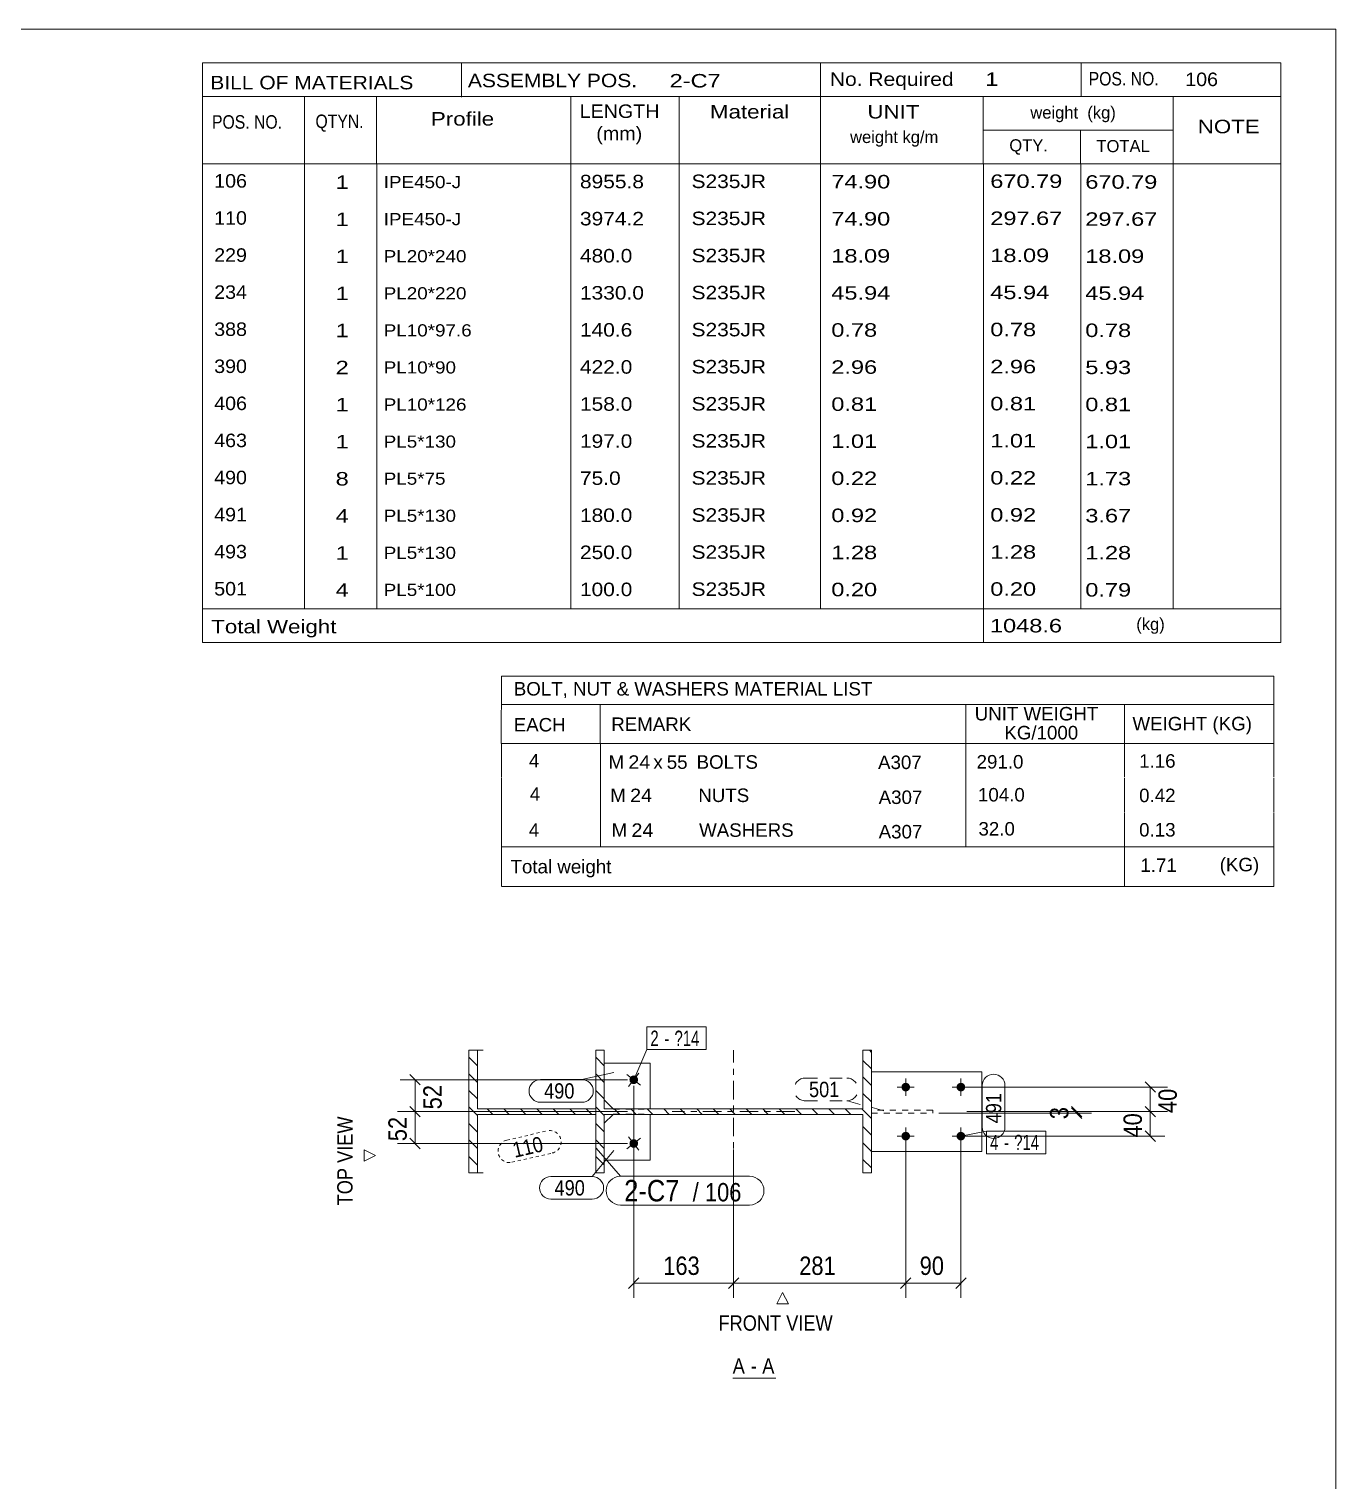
# Model space of a CAD drawing. Header units: millimetres. Extents: x 2 to 579, y 1 to 825.
# Drawn here: x 365.7 to 579, y 588.1 to 825 of the extents above; entities that cross this region are included whole.
import ezdxf

# ---------------------------------------------------------------- set-up
doc = ezdxf.new("R2010")
doc.units = ezdxf.units.MM
for name, pattern in [('XKITLINE00', [0]), ('XKITLINE01', [4, 1, -1, 1, -1]), ('XKITLINE02', [4, 2, -2]), ('XKITLINE03', [6, 3, -1, 1, -1]), ('XKITLINE04', [3, 0.5, -0.5, 0.5, -0.5, 0.5, -0.5])]:
    doc.linetypes.add(name, pattern=pattern)
for name, color, linetype, lineweight in [('Bolt', 3, 'Continuous', 0), ('BoltMark', 7, 'Continuous', 0), ('Dimensions', 7, 'Continuous', 0), ('DrawingSheet', 5, 'Continuous', 0), ('OtherObjectType', 7, 'Continuous', 0), ('Part', 2, 'Continuous', 0), ('PartMark', 7, 'Continuous', 0)]:
    doc.layers.add(name, color=color, linetype=linetype, lineweight=lineweight)
doc.styles.add('ARIAL', font='ARIAL.TTF')
doc.styles.add('ARIAL_NARROW', font='ARIALN.TTF')

# ---------------------------------------------------------------- blocks, each defined once
blk = doc.blocks.new('*A1')
at = {"layer": 'Part', "color": 7, "linetype": 'XKITLINE00', "lineweight": 0}
for p, q in [((459.57, 655.8), (458.17, 657.2)), ((503.17, 655.3), (501.77, 656.7)), ((503.17, 657.99), (502.83, 658.34)), ((459.57, 653.1), (458.17, 654.5)), ((503.17, 652.61), (501.77, 654.01)), ((459.57, 650.41), (458.17, 651.81)), ((503.17, 649.91), (501.77, 651.31)), ((459.57, 647.71), (458.17, 649.11)), ((462.09, 647.89), (461.19, 648.79)), ((464.79, 647.89), (463.89, 648.79)), ((467.48, 647.89), (466.58, 648.79)), ((470.18, 647.89), (469.28, 648.79)), ((472.87, 647.89), (471.97, 648.79)), ((475.56, 647.89), (474.66, 648.79)), ((478.26, 647.89), (477.36, 648.79)), ((480.95, 647.89), (480.05, 648.79)), ((483.65, 647.89), (482.75, 648.79)), ((486.34, 647.89), (485.44, 648.79)), ((489.03, 647.89), (488.13, 648.79)), ((491.73, 647.89), (490.83, 648.79)), ((494.42, 647.89), (493.52, 648.79)), ((497.12, 647.89), (496.22, 648.79)), ((499.81, 647.89), (498.91, 648.79)), ((503.17, 647.22), (501.61, 648.79)), ((459.57, 645.02), (458.17, 646.42)), ((503.17, 644.52), (501.77, 645.92)), ((459.57, 642.33), (458.17, 643.73)), ((503.17, 641.83), (501.77, 643.23)), ((459.52, 639.68), (458.17, 641.03)), ((503.17, 639.14), (501.77, 640.54)), ((458.17, 638.34), (458.17, 638.34)), ((458.17, 638.34), (458.17, 638.34)), ((459.57, 639.63), (459.52, 639.68))]:
    blk.add_line(p, q, dxfattribs=at)
blk = doc.blocks.new('*A2')
at = {"layer": 'Part', "color": 7, "linetype": 'XKITLINE00', "lineweight": 0}
for p, q in [((438.85, 655.79), (437.45, 657.2)), ((438.85, 653.1), (437.45, 654.5)), ((438.85, 650.4), (437.45, 651.81)), ((438.85, 647.71), (437.45, 649.11)), ((441.37, 647.89), (440.47, 648.79)), ((444.06, 647.89), (443.16, 648.79)), ((446.76, 647.89), (445.86, 648.79)), ((449.45, 647.89), (448.55, 648.79)), ((452.14, 647.89), (451.24, 648.79)), ((454.84, 647.89), (453.94, 648.79)), ((457.53, 647.89), (456.63, 648.79)), ((438.85, 645.01), (437.45, 646.42)), ((438.85, 642.32), (437.45, 643.73)), ((438.79, 639.68), (437.45, 641.03)), ((437.45, 638.34), (437.45, 638.34)), ((437.45, 638.34), (437.45, 638.34)), ((438.85, 639.62), (438.79, 639.68))]:
    blk.add_line(p, q, dxfattribs=at)
blk = doc.blocks.new('*A90')
at = {"layer": 'Bolt'}
for points in [[(508.74, 651.64), (508.71, 651.64), (508.67, 651.64), (508.64, 651.65), (508.6, 651.66), (508.57, 651.67), (508.54, 651.68), (508.51, 651.69), (508.47, 651.7), (508.44, 651.72), (508.41, 651.74), (508.38, 651.75), (508.36, 651.77), (508.33, 651.8), (508.3, 651.82), (508.28, 651.84), (508.26, 651.87), (508.23, 651.89), (508.21, 651.92), (508.19, 651.95), (508.17, 651.98), (508.16, 652.01), (508.14, 652.04), (508.13, 652.07), (508.11, 652.1), (508.1, 652.13), (508.09, 652.17), (508.09, 652.2), (508.08, 652.23), (508.08, 652.27), (508.07, 652.3), (508.07, 652.34), (508.07, 652.37), (508.08, 652.41), (508.08, 652.44), (508.09, 652.47), (508.09, 652.51), (508.1, 652.54), (508.11, 652.57), (508.13, 652.6), (508.14, 652.64), (508.16, 652.67), (508.17, 652.7), (508.19, 652.73), (508.21, 652.75), (508.23, 652.78), (508.26, 652.81), (508.28, 652.83), (508.3, 652.86), (508.33, 652.88), (508.36, 652.9), (508.38, 652.92), (508.41, 652.94), (508.44, 652.95), (508.47, 652.97), (508.51, 652.98), (508.54, 653), (508.57, 653.01), (508.6, 653.02), (508.64, 653.02), (508.67, 653.03), (508.71, 653.03), (508.74, 653.04), (508.77, 653.04), (508.81, 653.04), (508.84, 653.03), (508.88, 653.03), (508.91, 653.02), (508.94, 653.02), (508.98, 653.01), (509.01, 653), (509.04, 652.98), (509.07, 652.97), (509.1, 652.95), (509.13, 652.94), (509.16, 652.92), (509.19, 652.9), (509.22, 652.88), (509.24, 652.86), (509.27, 652.83), (509.29, 652.81), (509.31, 652.78), (509.34, 652.75), (509.36, 652.73), (509.37, 652.7), (509.39, 652.67), (509.41, 652.64), (509.42, 652.6), (509.43, 652.57), (509.44, 652.54), (509.45, 652.51), (509.46, 652.47), (509.47, 652.44), (509.47, 652.41), (509.47, 652.37), (509.47, 652.34), (509.47, 652.3), (509.47, 652.27), (509.47, 652.23), (509.46, 652.2), (509.45, 652.17), (509.44, 652.13), (509.43, 652.1), (509.42, 652.07), (509.41, 652.04), (509.39, 652.01), (509.37, 651.98), (509.36, 651.95), (509.34, 651.92), (509.31, 651.89), (509.29, 651.87), (509.27, 651.84), (509.24, 651.82), (509.22, 651.8), (509.19, 651.77), (509.16, 651.75), (509.13, 651.74), (509.1, 651.72), (509.07, 651.7), (509.04, 651.69), (509.01, 651.68), (508.98, 651.67), (508.94, 651.66), (508.91, 651.65), (508.88, 651.64), (508.84, 651.64), (508.81, 651.64), (508.77, 651.64)], [(517.74, 651.64), (517.71, 651.64), (517.67, 651.64), (517.64, 651.65), (517.6, 651.66), (517.57, 651.67), (517.54, 651.68), (517.51, 651.69), (517.47, 651.7), (517.44, 651.72), (517.41, 651.74), (517.38, 651.75), (517.36, 651.77), (517.33, 651.8), (517.3, 651.82), (517.28, 651.84), (517.26, 651.87), (517.23, 651.89), (517.21, 651.92), (517.19, 651.95), (517.17, 651.98), (517.16, 652.01), (517.14, 652.04), (517.13, 652.07), (517.11, 652.1), (517.1, 652.13), (517.09, 652.17), (517.09, 652.2), (517.08, 652.23), (517.08, 652.27), (517.07, 652.3), (517.07, 652.34), (517.07, 652.37), (517.08, 652.41), (517.08, 652.44), (517.09, 652.47), (517.09, 652.51), (517.1, 652.54), (517.11, 652.57), (517.13, 652.6), (517.14, 652.64), (517.16, 652.67), (517.17, 652.7), (517.19, 652.73), (517.21, 652.75), (517.23, 652.78), (517.26, 652.81), (517.28, 652.83), (517.3, 652.86), (517.33, 652.88), (517.36, 652.9), (517.38, 652.92), (517.41, 652.94), (517.44, 652.95), (517.47, 652.97), (517.51, 652.98), (517.54, 653), (517.57, 653.01), (517.6, 653.02), (517.64, 653.02), (517.67, 653.03), (517.71, 653.03), (517.74, 653.04), (517.77, 653.04), (517.81, 653.04), (517.84, 653.03), (517.88, 653.03), (517.91, 653.02), (517.94, 653.02), (517.98, 653.01), (518.01, 653), (518.04, 652.98), (518.07, 652.97), (518.1, 652.95), (518.13, 652.94), (518.16, 652.92), (518.19, 652.9), (518.22, 652.88), (518.24, 652.86), (518.27, 652.83), (518.29, 652.81), (518.31, 652.78), (518.34, 652.75), (518.36, 652.73), (518.37, 652.7), (518.39, 652.67), (518.41, 652.64), (518.42, 652.6), (518.43, 652.57), (518.44, 652.54), (518.45, 652.51), (518.46, 652.47), (518.47, 652.44), (518.47, 652.41), (518.47, 652.37), (518.47, 652.34), (518.47, 652.3), (518.47, 652.27), (518.47, 652.23), (518.46, 652.2), (518.45, 652.17), (518.44, 652.13), (518.43, 652.1), (518.42, 652.07), (518.41, 652.04), (518.39, 652.01), (518.37, 651.98), (518.36, 651.95), (518.34, 651.92), (518.31, 651.89), (518.29, 651.87), (518.27, 651.84), (518.24, 651.82), (518.22, 651.8), (518.19, 651.77), (518.16, 651.75), (518.13, 651.74), (518.1, 651.72), (518.07, 651.7), (518.04, 651.69), (518.01, 651.68), (517.98, 651.67), (517.94, 651.66), (517.91, 651.65), (517.88, 651.64), (517.84, 651.64), (517.81, 651.64), (517.77, 651.64)], [(508.74, 643.64), (508.71, 643.64), (508.67, 643.64), (508.64, 643.65), (508.6, 643.66), (508.57, 643.67), (508.54, 643.68), (508.51, 643.69), (508.47, 643.7), (508.44, 643.72), (508.41, 643.74), (508.38, 643.75), (508.36, 643.77), (508.33, 643.8), (508.3, 643.82), (508.28, 643.84), (508.26, 643.87), (508.23, 643.89), (508.21, 643.92), (508.19, 643.95), (508.17, 643.98), (508.16, 644.01), (508.14, 644.04), (508.13, 644.07), (508.11, 644.1), (508.1, 644.13), (508.09, 644.17), (508.09, 644.2), (508.08, 644.23), (508.08, 644.27), (508.07, 644.3), (508.07, 644.34), (508.07, 644.37), (508.08, 644.41), (508.08, 644.44), (508.09, 644.47), (508.09, 644.51), (508.1, 644.54), (508.11, 644.57), (508.13, 644.6), (508.14, 644.64), (508.16, 644.67), (508.17, 644.7), (508.19, 644.73), (508.21, 644.75), (508.23, 644.78), (508.26, 644.81), (508.28, 644.83), (508.3, 644.86), (508.33, 644.88), (508.36, 644.9), (508.38, 644.92), (508.41, 644.94), (508.44, 644.95), (508.47, 644.97), (508.51, 644.98), (508.54, 645), (508.57, 645.01), (508.6, 645.02), (508.64, 645.02), (508.67, 645.03), (508.71, 645.03), (508.74, 645.04), (508.77, 645.04), (508.81, 645.04), (508.84, 645.03), (508.88, 645.03), (508.91, 645.02), (508.94, 645.02), (508.98, 645.01), (509.01, 645), (509.04, 644.98), (509.07, 644.97), (509.1, 644.95), (509.13, 644.94), (509.16, 644.92), (509.19, 644.9), (509.22, 644.88), (509.24, 644.86), (509.27, 644.83), (509.29, 644.81), (509.31, 644.78), (509.34, 644.75), (509.36, 644.73), (509.37, 644.7), (509.39, 644.67), (509.41, 644.64), (509.42, 644.6), (509.43, 644.57), (509.44, 644.54), (509.45, 644.51), (509.46, 644.47), (509.47, 644.44), (509.47, 644.41), (509.47, 644.37), (509.47, 644.34), (509.47, 644.3), (509.47, 644.27), (509.47, 644.23), (509.46, 644.2), (509.45, 644.17), (509.44, 644.13), (509.43, 644.1), (509.42, 644.07), (509.41, 644.04), (509.39, 644.01), (509.37, 643.98), (509.36, 643.95), (509.34, 643.92), (509.31, 643.89), (509.29, 643.87), (509.27, 643.84), (509.24, 643.82), (509.22, 643.8), (509.19, 643.77), (509.16, 643.75), (509.13, 643.74), (509.1, 643.72), (509.07, 643.7), (509.04, 643.69), (509.01, 643.68), (508.98, 643.67), (508.94, 643.66), (508.91, 643.65), (508.88, 643.64), (508.84, 643.64), (508.81, 643.64), (508.77, 643.64)], [(517.74, 643.64), (517.71, 643.64), (517.67, 643.64), (517.64, 643.65), (517.6, 643.66), (517.57, 643.67), (517.54, 643.68), (517.51, 643.69), (517.47, 643.7), (517.44, 643.72), (517.41, 643.74), (517.38, 643.75), (517.36, 643.77), (517.33, 643.8), (517.3, 643.82), (517.28, 643.84), (517.26, 643.87), (517.23, 643.89), (517.21, 643.92), (517.19, 643.95), (517.17, 643.98), (517.16, 644.01), (517.14, 644.04), (517.13, 644.07), (517.11, 644.1), (517.1, 644.13), (517.09, 644.17), (517.09, 644.2), (517.08, 644.23), (517.08, 644.27), (517.07, 644.3), (517.07, 644.34), (517.07, 644.37), (517.08, 644.41), (517.08, 644.44), (517.09, 644.47), (517.09, 644.51), (517.1, 644.54), (517.11, 644.57), (517.13, 644.6), (517.14, 644.64), (517.16, 644.67), (517.17, 644.7), (517.19, 644.73), (517.21, 644.75), (517.23, 644.78), (517.26, 644.81), (517.28, 644.83), (517.3, 644.86), (517.33, 644.88), (517.36, 644.9), (517.38, 644.92), (517.41, 644.94), (517.44, 644.95), (517.47, 644.97), (517.51, 644.98), (517.54, 645), (517.57, 645.01), (517.6, 645.02), (517.64, 645.02), (517.67, 645.03), (517.71, 645.03), (517.74, 645.04), (517.77, 645.04), (517.81, 645.04), (517.84, 645.03), (517.88, 645.03), (517.91, 645.02), (517.94, 645.02), (517.98, 645.01), (518.01, 645), (518.04, 644.98), (518.07, 644.97), (518.1, 644.95), (518.13, 644.94), (518.16, 644.92), (518.19, 644.9), (518.22, 644.88), (518.24, 644.86), (518.27, 644.83), (518.29, 644.81), (518.31, 644.78), (518.34, 644.75), (518.36, 644.73), (518.37, 644.7), (518.39, 644.67), (518.41, 644.64), (518.42, 644.6), (518.43, 644.57), (518.44, 644.54), (518.45, 644.51), (518.46, 644.47), (518.47, 644.44), (518.47, 644.41), (518.47, 644.37), (518.47, 644.34), (518.47, 644.3), (518.47, 644.27), (518.47, 644.23), (518.46, 644.2), (518.45, 644.17), (518.44, 644.13), (518.43, 644.1), (518.42, 644.07), (518.41, 644.04), (518.39, 644.01), (518.37, 643.98), (518.36, 643.95), (518.34, 643.92), (518.31, 643.89), (518.29, 643.87), (518.27, 643.84), (518.24, 643.82), (518.22, 643.8), (518.19, 643.77), (518.16, 643.75), (518.13, 643.74), (518.1, 643.72), (518.07, 643.7), (518.04, 643.69), (518.01, 643.68), (517.98, 643.67), (517.94, 643.66), (517.91, 643.65), (517.88, 643.64), (517.84, 643.64), (517.81, 643.64), (517.77, 643.64)]]:
    blk.add_hatch(color=3, dxfattribs=at).paths.add_polyline_path(points, flags=17)
at = {"layer": 'Bolt', "color": 3, "linetype": 'XKITLINE00', "lineweight": 0}
for p, q in [((510.17, 652.34), (507.37, 652.34)), ((508.77, 650.94), (508.77, 653.74)), ((519.17, 652.34), (516.37, 652.34)), ((517.77, 650.94), (517.77, 653.74)), ((508.77, 642.94), (508.77, 645.74)), ((517.77, 642.94), (517.77, 645.74)), ((510.17, 644.34), (507.37, 644.34)), ((519.17, 644.34), (516.37, 644.34))]:
    blk.add_line(p, q, dxfattribs=at)
blk = doc.blocks.new('*A91')
at = {"layer": 'Bolt'}
blk.add_hatch(color=3, dxfattribs=at).paths.add_polyline_path([(463.84, 653.99), (463.87, 654.02), (463.89, 654.04), (463.92, 654.07), (463.94, 654.09), (463.97, 654.11), (464, 654.13), (464.03, 654.15), (464.06, 654.16), (464.09, 654.18), (464.12, 654.19), (464.15, 654.2), (464.19, 654.21), (464.22, 654.22), (464.25, 654.23), (464.29, 654.23), (464.32, 654.23), (464.36, 654.24), (464.39, 654.24), (464.42, 654.24), (464.46, 654.23), (464.49, 654.23), (464.53, 654.22), (464.56, 654.21), (464.59, 654.2), (464.62, 654.19), (464.66, 654.18), (464.69, 654.16), (464.72, 654.15), (464.75, 654.13), (464.78, 654.11), (464.8, 654.09), (464.83, 654.07), (464.86, 654.04), (464.88, 654.02), (464.9, 654), (464.92, 653.97), (464.95, 653.94), (464.96, 653.91), (464.98, 653.88), (465, 653.85), (465.01, 653.82), (465.03, 653.79), (465.04, 653.76), (465.05, 653.72), (465.06, 653.69), (465.06, 653.66), (465.07, 653.62), (465.07, 653.59), (465.07, 653.56), (465.07, 653.52), (465.07, 653.49), (465.07, 653.45), (465.06, 653.42), (465.06, 653.38), (465.05, 653.35), (465.04, 653.32), (465.03, 653.29), (465.01, 653.25), (465, 653.22), (464.98, 653.19), (464.97, 653.16), (464.95, 653.13), (464.93, 653.11), (464.9, 653.08), (464.88, 653.06), (464.86, 653.03), (464.83, 653.01), (464.81, 652.99), (464.78, 652.97), (464.75, 652.95), (464.72, 652.93), (464.69, 652.91), (464.66, 652.9), (464.63, 652.88), (464.59, 652.87), (464.56, 652.86), (464.53, 652.85), (464.49, 652.85), (464.46, 652.84), (464.43, 652.84), (464.39, 652.84), (464.36, 652.84), (464.32, 652.84), (464.29, 652.84), (464.26, 652.85), (464.22, 652.85), (464.19, 652.86), (464.16, 652.87), (464.12, 652.88), (464.09, 652.9), (464.06, 652.91), (464.03, 652.93), (464, 652.94), (463.97, 652.96), (463.94, 652.98), (463.92, 653.01), (463.89, 653.03), (463.87, 653.05), (463.84, 653.08), (463.82, 653.11), (463.8, 653.13), (463.78, 653.16), (463.77, 653.19), (463.75, 653.22), (463.73, 653.25), (463.72, 653.28), (463.71, 653.32), (463.7, 653.35), (463.69, 653.38), (463.68, 653.42), (463.68, 653.45), (463.68, 653.48), (463.67, 653.52), (463.67, 653.55), (463.68, 653.59), (463.68, 653.62), (463.68, 653.66), (463.69, 653.69), (463.7, 653.72), (463.71, 653.76), (463.72, 653.79), (463.73, 653.82), (463.75, 653.85), (463.76, 653.88), (463.78, 653.91), (463.8, 653.94), (463.82, 653.97)], flags=17)
at = {"layer": 'Bolt', "color": 3, "linetype": 'XKITLINE00', "lineweight": 0}
for p, q in [((463.27, 654.4), (465.48, 652.68)), ((463.51, 652.43), (465.23, 654.64))]:
    blk.add_line(p, q, dxfattribs=at)
blk = doc.blocks.new('*A92')
at = {"layer": 'Bolt'}
blk.add_hatch(color=3, dxfattribs=at).paths.add_polyline_path([(464.95, 643.54), (464.97, 643.51), (464.98, 643.48), (465, 643.45), (465.01, 643.42), (465.03, 643.39), (465.04, 643.36), (465.05, 643.32), (465.06, 643.29), (465.06, 643.26), (465.07, 643.22), (465.07, 643.19), (465.07, 643.15), (465.07, 643.12), (465.07, 643.08), (465.07, 643.05), (465.06, 643.02), (465.06, 642.98), (465.05, 642.95), (465.04, 642.92), (465.03, 642.88), (465.01, 642.85), (465, 642.82), (464.98, 642.79), (464.96, 642.76), (464.95, 642.73), (464.92, 642.71), (464.9, 642.68), (464.88, 642.65), (464.86, 642.63), (464.83, 642.61), (464.8, 642.58), (464.78, 642.56), (464.75, 642.54), (464.72, 642.53), (464.69, 642.51), (464.66, 642.5), (464.62, 642.48), (464.59, 642.47), (464.56, 642.46), (464.53, 642.45), (464.49, 642.45), (464.46, 642.44), (464.42, 642.44), (464.39, 642.44), (464.36, 642.44), (464.32, 642.44), (464.29, 642.44), (464.25, 642.45), (464.22, 642.45), (464.19, 642.46), (464.15, 642.47), (464.12, 642.48), (464.09, 642.5), (464.06, 642.51), (464.03, 642.53), (464, 642.55), (463.97, 642.57), (463.94, 642.59), (463.92, 642.61), (463.89, 642.63), (463.87, 642.66), (463.84, 642.68), (463.82, 642.71), (463.8, 642.73), (463.78, 642.76), (463.76, 642.79), (463.75, 642.82), (463.73, 642.85), (463.72, 642.89), (463.71, 642.92), (463.7, 642.95), (463.69, 642.98), (463.68, 643.02), (463.68, 643.05), (463.68, 643.09), (463.67, 643.12), (463.67, 643.16), (463.68, 643.19), (463.68, 643.22), (463.68, 643.26), (463.69, 643.29), (463.7, 643.32), (463.71, 643.36), (463.72, 643.39), (463.73, 643.42), (463.75, 643.45), (463.77, 643.48), (463.78, 643.51), (463.8, 643.54), (463.82, 643.57), (463.84, 643.6), (463.87, 643.62), (463.89, 643.64), (463.92, 643.67), (463.94, 643.69), (463.97, 643.71), (464, 643.73), (464.03, 643.75), (464.06, 643.76), (464.09, 643.78), (464.12, 643.79), (464.16, 643.8), (464.19, 643.81), (464.22, 643.82), (464.26, 643.83), (464.29, 643.83), (464.32, 643.84), (464.36, 643.84), (464.39, 643.84), (464.43, 643.83), (464.46, 643.83), (464.49, 643.83), (464.53, 643.82), (464.56, 643.81), (464.59, 643.8), (464.63, 643.79), (464.66, 643.78), (464.69, 643.76), (464.72, 643.75), (464.75, 643.73), (464.78, 643.71), (464.81, 643.69), (464.83, 643.67), (464.86, 643.64), (464.88, 643.62), (464.9, 643.59), (464.93, 643.57)], flags=17)
at = {"layer": 'Bolt', "color": 3, "linetype": 'XKITLINE00', "lineweight": 0}
for p, q in [((465.48, 644), (463.27, 642.28)), ((463.51, 644.24), (465.23, 642.03))]:
    blk.add_line(p, q, dxfattribs=at)
blk = doc.blocks.new('*A93')
at = {"layer": 'Part', "color": 2, "linetype": 'XKITLINE00', "lineweight": 0}
for p, q in [((458.17, 638.34), (458.17, 658.34)), ((458.17, 658.34), (459.57, 658.34)), ((459.57, 658.34), (459.57, 648.79)), ((501.77, 648.79), (501.77, 658.34)), ((501.77, 658.34), (503.17, 658.34)), ((503.17, 658.34), (503.17, 638.34)), ((459.57, 648.79), (501.77, 648.79)), ((501.77, 647.89), (459.57, 647.89)), ((459.57, 647.89), (459.57, 638.34)), ((501.77, 638.34), (501.77, 647.89)), ((459.57, 638.34), (458.17, 638.34)), ((503.17, 638.34), (501.77, 638.34))]:
    blk.add_line(p, q, dxfattribs=at)
at = {"layer": 'Part', "color": 7, "linetype": 'XKITLINE03', "lineweight": 0}
for p, q in [((480.67, 638.34), (480.67, 658.34)), ((490.67, 648.34), (470.67, 648.34))]:
    blk.add_line(p, q, dxfattribs=at)
blk = doc.blocks.new('*A94')
at = {"layer": 'Part', "color": 2, "linetype": 'XKITLINE00', "lineweight": 0}
for p, q in [((437.45, 638.34), (437.45, 658.34)), ((437.45, 658.34), (439.81, 658.34)), ((438.85, 658.34), (438.85, 648.79)), ((438.85, 648.79), (458.17, 648.79)), ((458.17, 647.89), (438.85, 647.89)), ((438.85, 647.89), (438.85, 638.34)), ((458.17, 648.79), (458.17, 647.89)), ((437.45, 638.34), (439.81, 638.34))]:
    blk.add_line(p, q, dxfattribs=at)
blk = doc.blocks.new('*A95')
at = {"layer": 'Part', "color": 2, "linetype": 'XKITLINE00', "lineweight": 0}
for p, q in [((521.17, 654.84), (503.17, 654.84)), ((521.17, 641.84), (521.17, 654.84)), ((503.17, 641.84), (521.17, 641.84))]:
    blk.add_line(p, q, dxfattribs=at)
at = {"layer": 'Part', "color": 7, "linetype": 'XKITLINE01', "lineweight": 0}
blk.add_line((503.17, 654.84), (503.17, 641.84), dxfattribs=at)
blk = doc.blocks.new('*A96')
at = {"layer": 'Part', "color": 7, "linetype": 'XKITLINE01', "lineweight": 0}
for p, q in [((513.17, 648.59), (503.17, 648.59)), ((503.17, 648.09), (503.17, 648.59)), ((503.17, 648.09), (513.17, 648.09)), ((513.17, 648.09), (513.17, 648.59))]:
    blk.add_line(p, q, dxfattribs=at)
blk = doc.blocks.new('*A97')
at = {"layer": 'Part', "color": 2, "linetype": 'XKITLINE00', "lineweight": 0}
for p, q in [((467.07, 656.24), (459.57, 656.24)), ((467.07, 648.79), (467.07, 656.24)), ((459.57, 650.24), (461.02, 648.79))]:
    blk.add_line(p, q, dxfattribs=at)
at = {"layer": 'Part', "color": 7, "linetype": 'XKITLINE01', "lineweight": 0}
for p, q in [((459.57, 656.24), (459.57, 650.24)), ((461.02, 648.79), (461.07, 648.74)), ((461.02, 648.79), (461.07, 648.74)), ((461.07, 648.74), (467.07, 648.74)), ((467.07, 648.74), (467.07, 648.79)), ((467.07, 648.74), (467.07, 648.79))]:
    blk.add_line(p, q, dxfattribs=at)
blk = doc.blocks.new('*A98')
at = {"layer": 'Part', "color": 2, "linetype": 'XKITLINE00', "lineweight": 0}
for p, q in [((459.57, 646.44), (461.02, 647.89)), ((467.07, 647.89), (467.07, 640.44)), ((467.07, 640.44), (459.57, 640.44))]:
    blk.add_line(p, q, dxfattribs=at)
at = {"layer": 'Part', "color": 7, "linetype": 'XKITLINE01', "lineweight": 0}
for p, q in [((461.07, 647.94), (461.02, 647.89)), ((461.02, 647.89), (461.07, 647.94)), ((461.07, 647.94), (467.07, 647.94)), ((467.07, 647.94), (467.07, 647.89)), ((467.07, 647.89), (467.07, 647.94)), ((459.57, 640.44), (459.57, 646.44))]:
    blk.add_line(p, q, dxfattribs=at)
blk = doc.blocks.new('*A126')
at = {"layer": 'DrawingSheet', "color": 5, "linetype": 'XKITLINE00', "lineweight": 0}
for p, q in [((579, 825), (5, 825)), ((579, 5), (579, 825))]:
    blk.add_line(p, q, dxfattribs=at)
blk = doc.blocks.new('*A127')
at = {"layer": 'OtherObjectType', "color": 7, "linetype": 'XKITLINE00', "lineweight": 0}
for p, q in [((442.76, 719.4), (442.75, 708.4)), ((442.76, 719.4), (568.88, 719.4)), ((568.88, 719.4), (568.88, 708.4)), ((442.75, 714.75), (568.88, 714.75)), ((458.87, 714.76), (458.87, 708.4)), ((518.57, 714.76), (518.57, 708.4)), ((544.47, 714.74), (544.47, 708.4)), ((442.76, 708.37), (442.76, 702.87)), ((442.77, 708.4), (568.88, 708.4)), ((458.92, 708.4), (458.92, 702.78)), ((518.57, 708.4), (518.57, 702.78)), ((544.5, 708.4), (544.5, 702.9)), ((568.88, 708.4), (568.88, 702.9)), ((442.79, 702.78), (442.79, 697.17)), ((458.95, 702.78), (458.95, 697.16)), ((518.57, 702.78), (518.57, 697.16)), ((544.5, 702.78), (544.5, 697.28)), ((568.88, 702.78), (568.88, 697.28)), ((442.79, 697.15), (442.79, 691.58)), ((458.95, 697.16), (458.95, 691.54)), ((518.57, 697.16), (518.57, 691.54)), ((544.5, 697.16), (544.5, 691.55)), ((568.88, 697.16), (568.88, 691.55)), ((568.88, 691.55), (442.75, 691.58)), ((442.78, 691.54), (442.78, 685.14)), ((442.85, 691.54), (568.87, 691.54)), ((544.5, 691.51), (544.5, 685.09)), ((568.87, 691.51), (568.87, 685.1)), ((442.77, 685.1), (568.87, 685.1))]:
    blk.add_line(p, q, dxfattribs=at)
at = {"layer": 'OtherObjectType', "color": 7, "style": 'ARIAL_NARROW'}
for s, width, p in [('BOLT, NUT & WASHERS MATERIAL LIST', 1.211571, (444.79, 716.24)), ('UNIT WEIGHT', 1.211571, (520.03, 712.17)), ('EACH', 1.211571, (444.78, 710.37)), ('REMARK', 1.211571, (460.7, 710.46)), (' KG/1000', 1.211571, (524.02, 709.08)), ('WEIGHT (KG)', 1.211571, (545.78, 710.55)), ('4', 1.211571, (447.26, 704.5)), ('M', 1.211571, (460.26, 704.3)), ('24', 1.275, (463.5, 704.28)), ('55', 1.211571, (469.76, 704.27)), ('BOLTS', 1.211571, (474.63, 704.29)), ('A307', 1.211571, (504.25, 704.24)), ('291.0', 1.211571, (520.34, 704.33)), ('1.16', 1.211571, (546.87, 704.46)), ('x', 1.211571, (467.58, 704.28)), ('4', 1.211571, (447.4, 699.06)), ('M', 1.211571, (460.54, 698.86)), ('24', 1.275, (463.78, 698.84)), ('NUTS', 1.211571, (474.91, 698.86)), ('A307', 1.211571, (504.35, 698.54)), ('104.0', 1.211571, (520.56, 698.95)), ('0.42', 1.211571, (546.87, 698.84)), ('4', 1.211571, (447.24, 693.19)), ('M', 1.211571, (460.76, 693.19)), ('24', 1.275, (464, 693.17)), ('WASHERS', 1.211571, (475.04, 693.18)), ('A307', 1.211571, (504.35, 692.92)), ('32.0', 1.211571, (520.64, 693.39)), ('0.13', 1.211571, (546.87, 693.23)), ('Total weight', 1.211571, (444.26, 687.22)), ('1.71', 1.211571, (547.07, 687.45)), ('(KG)', 1.211571, (560.02, 687.55))]:
    blk.add_text(s, height=2.2, dxfattribs=dict(at, width=width)).set_placement(p)
blk = doc.blocks.new('*A132')
at = {"layer": 'OtherObjectType', "color": 7, "linetype": 'XKITLINE00', "lineweight": 0}
for p, q in [((393.98, 819.5), (569.98, 819.5)), ((393.98, 819.5), (393.98, 808.5)), ((436.26, 819.42), (436.26, 813.87)), ((494.85, 814), (494.85, 819.5)), ((537.43, 813.96), (537.43, 819.42)), ((569.98, 814), (569.98, 819.5)), ((393.98, 814), (569.98, 814)), ((410.64, 814), (410.64, 803)), ((422.4, 813.98), (422.4, 803.03)), ((454.12, 813.99), (454.13, 803)), ((471.78, 813.98), (471.78, 803)), ((494.85, 813.98), (494.85, 803)), ((521.43, 814), (521.43, 803)), ((552.42, 814), (552.42, 803)), ((569.98, 814), (569.98, 808.5)), ((393.98, 808.5), (393.98, 803)), ((521.45, 808.52), (552.45, 808.52)), ((537.28, 808.52), (537.28, 803)), ((569.98, 808.5), (569.98, 803)), ((393.98, 803), (569.98, 803)), ((393.98, 803), (393.98, 796.95)), ((410.63, 803), (410.63, 796.95)), ((422.44, 802.99), (422.44, 796.95)), ((454.12, 803), (454.11, 796.95)), ((471.79, 803), (471.79, 796.95)), ((494.87, 803), (494.87, 796.95)), ((521.44, 803), (521.44, 796.95)), ((537.33, 802.95), (537.33, 796.95)), ((552.43, 803), (552.43, 796.95)), ((569.98, 803), (569.98, 796.95)), ((393.98, 796.95), (393.98, 790.9)), ((410.63, 796.95), (410.63, 790.9)), ((422.44, 796.94), (422.44, 790.9)), ((454.12, 796.95), (454.11, 790.9)), ((471.79, 796.95), (471.79, 790.9)), ((494.87, 796.95), (494.87, 790.9)), ((521.44, 796.95), (521.44, 790.9)), ((537.33, 796.9), (537.33, 790.9)), ((552.43, 796.95), (552.43, 790.9)), ((569.98, 796.95), (569.98, 790.9)), ((393.98, 790.9), (393.98, 784.85)), ((410.63, 790.9), (410.63, 784.85)), ((422.44, 790.89), (422.44, 784.85)), ((454.12, 790.9), (454.11, 784.85)), ((471.79, 790.9), (471.79, 784.85)), ((494.87, 790.9), (494.87, 784.85)), ((521.44, 790.9), (521.44, 784.85)), ((537.33, 790.85), (537.33, 784.85)), ((552.43, 790.9), (552.43, 784.85)), ((569.98, 790.9), (569.98, 784.85)), ((393.98, 784.85), (393.98, 778.8)), ((410.63, 784.85), (410.63, 778.8)), ((422.44, 784.84), (422.44, 778.8)), ((454.12, 784.85), (454.11, 778.8)), ((471.79, 784.85), (471.79, 778.8)), ((494.87, 784.85), (494.87, 778.8)), ((521.44, 784.85), (521.44, 778.8)), ((537.33, 784.8), (537.33, 778.8)), ((552.43, 784.85), (552.43, 778.8)), ((569.98, 784.85), (569.98, 778.8)), ((393.98, 778.8), (393.98, 772.75)), ((410.63, 778.8), (410.63, 772.75)), ((422.44, 778.79), (422.44, 772.75)), ((454.12, 778.8), (454.11, 772.75)), ((471.79, 778.8), (471.79, 772.75)), ((494.87, 778.8), (494.87, 772.75)), ((521.44, 778.8), (521.44, 772.75)), ((537.33, 778.75), (537.33, 772.75)), ((552.43, 778.8), (552.43, 772.75)), ((569.98, 778.8), (569.98, 772.75)), ((393.98, 772.75), (393.98, 766.7)), ((410.63, 772.75), (410.63, 766.7)), ((422.44, 772.74), (422.44, 766.7)), ((454.12, 772.75), (454.11, 766.7)), ((471.79, 772.75), (471.79, 766.7)), ((494.87, 772.75), (494.87, 766.7)), ((521.44, 772.75), (521.44, 766.7)), ((537.33, 772.7), (537.33, 766.7)), ((552.43, 772.75), (552.43, 766.7)), ((569.98, 772.75), (569.98, 766.7)), ((393.98, 766.7), (393.98, 760.65)), ((410.63, 766.7), (410.63, 760.65)), ((422.44, 766.69), (422.44, 760.65)), ((454.12, 766.7), (454.11, 760.65)), ((471.79, 766.7), (471.79, 760.65)), ((494.87, 766.7), (494.87, 760.65)), ((521.44, 766.7), (521.44, 760.65)), ((537.33, 766.65), (537.33, 760.65)), ((552.43, 766.7), (552.43, 760.65)), ((569.98, 766.7), (569.98, 760.65)), ((393.98, 760.65), (393.98, 754.6)), ((410.63, 760.65), (410.63, 754.6)), ((422.44, 760.64), (422.44, 754.6)), ((454.12, 760.65), (454.11, 754.6)), ((471.79, 760.65), (471.79, 754.6)), ((494.87, 760.65), (494.87, 754.6)), ((521.44, 760.65), (521.44, 754.6)), ((537.33, 760.6), (537.33, 754.6)), ((552.43, 760.65), (552.43, 754.6)), ((569.98, 760.65), (569.98, 754.6)), ((393.98, 754.6), (393.98, 748.55)), ((410.63, 754.6), (410.63, 748.55)), ((422.44, 754.59), (422.44, 748.55)), ((454.12, 754.6), (454.11, 748.55)), ((471.79, 754.6), (471.79, 748.55)), ((494.87, 754.6), (494.87, 748.55)), ((521.44, 754.6), (521.44, 748.55)), ((537.33, 754.55), (537.33, 748.55)), ((552.43, 754.6), (552.43, 748.55)), ((569.98, 754.6), (569.98, 748.55)), ((393.98, 748.55), (393.98, 742.5)), ((410.63, 748.55), (410.63, 742.5)), ((422.44, 748.54), (422.44, 742.5)), ((454.12, 748.55), (454.11, 742.5)), ((471.79, 748.55), (471.79, 742.5)), ((494.87, 748.55), (494.87, 742.5)), ((521.44, 748.55), (521.44, 742.5)), ((537.33, 748.5), (537.33, 742.5)), ((552.43, 748.55), (552.43, 742.5)), ((569.98, 748.55), (569.98, 742.5)), ((393.98, 742.5), (393.98, 736.45)), ((410.63, 742.5), (410.63, 736.45)), ((422.44, 742.49), (422.44, 736.45)), ((454.12, 742.5), (454.11, 736.45)), ((471.79, 742.5), (471.79, 736.45)), ((494.87, 742.5), (494.87, 736.45)), ((521.44, 742.5), (521.44, 736.45)), ((537.33, 742.45), (537.33, 736.45)), ((552.43, 742.5), (552.43, 736.45)), ((569.98, 742.5), (569.98, 736.45)), ((393.98, 736.45), (393.98, 730.4)), ((410.63, 736.45), (410.63, 730.4)), ((422.44, 736.44), (422.44, 730.4)), ((454.12, 736.45), (454.11, 730.4)), ((471.79, 736.45), (471.79, 730.4)), ((494.87, 736.45), (494.87, 730.4)), ((521.44, 736.45), (521.44, 730.4)), ((537.33, 736.4), (537.33, 730.4)), ((552.43, 736.45), (552.43, 730.4)), ((569.98, 736.45), (569.98, 730.4)), ((393.98, 730.4), (569.98, 730.4)), ((393.98, 730.4), (393.98, 724.9)), ((521.44, 730.4), (521.44, 724.9)), ((569.98, 730.4), (569.98, 724.9)), ((393.98, 724.9), (569.98, 724.9))]:
    blk.add_line(p, q, dxfattribs=at)
at = {"layer": 'OtherObjectType', "color": 7, "style": 'ARIAL_NARROW'}
for s, height, width, p in [('ASSEMBLY POS.', 2.2, 1.36, (437.3, 815.5)), ('2-C7', 2.2, 1.525501, (470.23, 815.46)), ('No. Required', 2.2, 1.36, (496.39, 815.72)), ('1', 2.2, 1.525501, (521.75, 815.72)), ('POS. NO.', 2.2, 1.02, (538.63, 815.79)), ('106', 2.2, 1.270501, (554.4, 815.69)), ('BILL OF MATERIALS', 2.2, 1.36, (395.25, 815.16)), ('LENGTH', 2.2, 1.275, (455.54, 810.49)), ('Material', 2.2, 1.445, (476.81, 810.41)), ('POS. NO.', 2.2, 1.02, (395.53, 808.74)), ('QTYN.', 2.2, 1.02, (412.42, 808.84)), ('Profile', 2.2, 1.445, (431.26, 809.25)), ('UNIT', 2.2, 1.445, (502.52, 810.4)), ('weight  (kg)', 1.98, 1.19, (529.11, 810.39)), ('(mm)', 2.2, 1.275, (458.26, 806.86)), ('weight kg/m', 1.98, 1.19, (499.69, 806.4)), ('NOTE', 2.2, 1.445, (556.44, 807.99)), ('QTY.', 1.98, 1.19, (525.68, 805.03)), ('TOTAL', 1.98, 1.19, (539.9, 804.91)), ('106', 2.2, 1.270501, (395.89, 799.12)), ('1', 2.2, 1.525501, (415.71, 798.91)), ('IPE450-J', 1.98, 1.355501, (423.56, 799.04)), ('8955.8', 2.2, 1.355501, (455.59, 799.01)), ('S235JR', 2.2, 1.355501, (473.81, 799.05)), ('74.90', 2.2, 1.525501, (496.62, 798.99)), ('670.79', 2.2, 1.525501, (522.57, 799.07)), ('670.79', 2.2, 1.525501, (538.08, 798.94)), ('110', 2.2, 1.270501, (395.89, 793.07)), ('1', 2.2, 1.525501, (415.71, 792.86)), ('IPE450-J', 1.98, 1.355501, (423.56, 792.99)), ('3974.2', 2.2, 1.355501, (455.59, 792.96)), ('S235JR', 2.2, 1.355501, (473.81, 793)), ('74.90', 2.2, 1.525501, (496.62, 792.94)), ('297.67', 2.2, 1.525501, (522.57, 793.02)), ('297.67', 2.2, 1.525501, (538.08, 792.89)), ('229', 2.2, 1.270501, (395.89, 787.02)), ('1', 2.2, 1.525501, (415.71, 786.81)), ('480.0', 2.2, 1.355501, (455.59, 786.91)), ('S235JR', 2.2, 1.355501, (473.81, 786.95)), ('18.09', 2.2, 1.525501, (496.62, 786.89)), ('18.09', 2.2, 1.525501, (522.57, 786.97)), ('18.09', 2.2, 1.525501, (538.08, 786.84)), ('PL20*240', 1.98, 1.355501, (423.56, 786.94)), ('234', 2.2, 1.270501, (395.89, 780.97)), ('1', 2.2, 1.525501, (415.71, 780.76)), ('PL20*220', 1.98, 1.355501, (423.56, 780.89)), ('1330.0', 2.2, 1.355501, (455.59, 780.86)), ('S235JR', 2.2, 1.355501, (473.81, 780.9)), ('45.94', 2.2, 1.525501, (496.62, 780.84)), ('45.94', 2.2, 1.525501, (522.57, 780.92)), ('45.94', 2.2, 1.525501, (538.08, 780.79)), ('388', 2.2, 1.270501, (395.89, 774.92)), ('1', 2.2, 1.525501, (415.71, 774.71)), ('PL10*97.6', 1.98, 1.355501, (423.56, 774.84)), ('140.6', 2.2, 1.355501, (455.59, 774.81)), ('S235JR', 2.2, 1.355501, (473.81, 774.85)), ('0.78', 2.2, 1.525501, (496.62, 774.79)), ('0.78', 2.2, 1.525501, (522.57, 774.87)), ('0.78', 2.2, 1.525501, (538.08, 774.74)), ('390', 2.2, 1.270501, (395.89, 768.87)), ('2', 2.2, 1.525501, (415.71, 768.66)), ('PL10*90', 1.98, 1.355501, (423.56, 768.79)), ('422.0', 2.2, 1.355501, (455.59, 768.76)), ('S235JR', 2.2, 1.355501, (473.81, 768.8)), ('2.96', 2.2, 1.525501, (496.62, 768.74)), ('2.96', 2.2, 1.525501, (522.57, 768.82)), ('5.93', 2.2, 1.525501, (538.08, 768.69)), ('406', 2.2, 1.270501, (395.89, 762.82)), ('1', 2.2, 1.525501, (415.71, 762.61)), ('PL10*126', 1.98, 1.355501, (423.56, 762.74)), ('158.0', 2.2, 1.355501, (455.59, 762.71)), ('S235JR', 2.2, 1.355501, (473.81, 762.75)), ('0.81', 2.2, 1.525501, (496.62, 762.69)), ('0.81', 2.2, 1.525501, (522.57, 762.77)), ('0.81', 2.2, 1.525501, (538.08, 762.64)), ('463', 2.2, 1.270501, (395.89, 756.77)), ('1', 2.2, 1.525501, (415.71, 756.56)), ('PL5*130', 1.98, 1.355501, (423.56, 756.69)), ('197.0', 2.2, 1.355501, (455.59, 756.66)), ('S235JR', 2.2, 1.355501, (473.81, 756.7)), ('1.01', 2.2, 1.525501, (496.62, 756.64)), ('1.01', 2.2, 1.525501, (522.57, 756.72)), ('1.01', 2.2, 1.525501, (538.08, 756.59)), ('490', 2.2, 1.270501, (395.89, 750.72)), ('8', 2.2, 1.525501, (415.71, 750.51)), ('PL5*75', 1.98, 1.355501, (423.56, 750.64)), ('75.0', 2.2, 1.355501, (455.59, 750.61)), ('S235JR', 2.2, 1.355501, (473.81, 750.65)), ('0.22', 2.2, 1.525501, (496.62, 750.59)), ('0.22', 2.2, 1.525501, (522.57, 750.67)), ('1.73', 2.2, 1.525501, (538.08, 750.54)), ('491', 2.2, 1.270501, (395.89, 744.67)), ('4', 2.2, 1.525501, (415.71, 744.46)), ('PL5*130', 1.98, 1.355501, (423.56, 744.59)), ('180.0', 2.2, 1.355501, (455.59, 744.56)), ('S235JR', 2.2, 1.355501, (473.81, 744.6)), ('0.92', 2.2, 1.525501, (496.62, 744.54)), ('0.92', 2.2, 1.525501, (522.57, 744.62)), ('3.67', 2.2, 1.525501, (538.08, 744.49)), ('493', 2.2, 1.270501, (395.89, 738.62)), ('1', 2.2, 1.525501, (415.71, 738.41)), ('PL5*130', 1.98, 1.355501, (423.56, 738.54)), ('250.0', 2.2, 1.355501, (455.59, 738.51)), ('S235JR', 2.2, 1.355501, (473.81, 738.55)), ('1.28', 2.2, 1.525501, (496.62, 738.49)), ('1.28', 2.2, 1.525501, (522.57, 738.57)), ('1.28', 2.2, 1.525501, (538.08, 738.44)), ('501', 2.2, 1.270501, (395.89, 732.57)), ('4', 2.2, 1.525501, (415.71, 732.36)), ('PL5*100', 1.98, 1.355501, (423.56, 732.49)), ('100.0', 2.2, 1.355501, (455.59, 732.46)), ('S235JR', 2.2, 1.355501, (473.81, 732.5)), ('0.20', 2.2, 1.525501, (496.62, 732.44)), ('0.20', 2.2, 1.525501, (522.57, 732.52)), ('0.79', 2.2, 1.525501, (538.08, 732.39)), ('Total Weight', 2.2, 1.445, (395.4, 726.39)), ('1048.6', 2.2, 1.525501, (522.52, 726.54)), ('(kg)', 1.98, 1.19, (546.4, 726.91))]:
    blk.add_text(s, height=height, dxfattribs=dict(at, width=width)).set_placement(p)
blk = doc.blocks.new('*A218')
at = {"layer": 'Dimensions', "color": 7, "linetype": 'XKITLINE00', "lineweight": 0}
for p, q in [((464.37, 652.54), (464.37, 617.94)), ((480.67, 642.14), (480.67, 617.94)), ((465.22, 621.19), (463.53, 619.49)), ((481.52, 621.19), (479.83, 619.49)), ((464.37, 620.34), (480.67, 620.34))]:
    blk.add_line(p, q, dxfattribs=at)
at = {"layer": 'Dimensions', "color": 3}
for p in [(464.37, 620.34), (480.67, 620.34)]:
    blk.add_point(p, dxfattribs=at)
at = {"layer": 'Dimensions', "color": 3, "style": 'ARIAL', "width": 0.85}
blk.add_text('163', height=3, dxfattribs=at).set_placement((469.19, 621.69))
blk = doc.blocks.new('*A219')
at = {"layer": 'Dimensions', "color": 7, "linetype": 'XKITLINE00', "lineweight": 0}
for p, q in [((480.67, 642.14), (480.67, 617.94)), ((508.77, 643.34), (508.77, 617.94)), ((481.52, 621.19), (479.83, 619.49)), ((509.62, 621.19), (507.93, 619.49)), ((480.67, 620.34), (508.77, 620.34))]:
    blk.add_line(p, q, dxfattribs=at)
at = {"layer": 'Dimensions', "color": 3}
for p in [(480.67, 620.34), (508.77, 620.34)]:
    blk.add_point(p, dxfattribs=at)
at = {"layer": 'Dimensions', "color": 3, "style": 'ARIAL', "width": 0.85}
blk.add_text('281', height=3, dxfattribs=at).set_placement((491.39, 621.69))
blk = doc.blocks.new('*A220')
at = {"layer": 'Dimensions', "color": 7, "linetype": 'XKITLINE00', "lineweight": 0}
for p, q in [((508.77, 643.34), (508.77, 617.94)), ((517.77, 643.34), (517.77, 617.94)), ((509.62, 621.19), (507.93, 619.49)), ((518.62, 621.19), (516.93, 619.49)), ((508.77, 620.34), (517.77, 620.34))]:
    blk.add_line(p, q, dxfattribs=at)
at = {"layer": 'Dimensions', "color": 3}
for p in [(508.77, 620.34), (517.77, 620.34)]:
    blk.add_point(p, dxfattribs=at)
at = {"layer": 'Dimensions', "color": 3, "style": 'ARIAL', "width": 0.85}
blk.add_text('90', height=3, dxfattribs=at).set_placement((511.05, 621.69))
blk = doc.blocks.new('*A221')
at = {"layer": 'Dimensions', "color": 7, "linetype": 'XKITLINE00', "lineweight": 0}
for p, q in [((463.37, 648.34), (425.82, 648.34)), ((427.83, 649.19), (429.52, 647.49)), ((428.67, 643.14), (428.67, 648.34)), ((463.37, 643.14), (425.82, 643.14)), ((427.83, 643.99), (429.52, 642.29))]:
    blk.add_line(p, q, dxfattribs=at)
at = {"layer": 'Dimensions', "color": 3}
for p in [(428.67, 648.34), (428.67, 643.14)]:
    blk.add_point(p, dxfattribs=at)
at = {"layer": 'Dimensions', "color": 3, "style": 'ARIAL', "width": 0.85}
blk.add_text('52', height=3, rotation=90.0002, dxfattribs=at).set_placement((427.32, 643.51))
blk = doc.blocks.new('*A222')
at = {"layer": 'Dimensions', "color": 7, "linetype": 'XKITLINE00', "lineweight": 0}
for p, q in [((427.83, 654.39), (429.52, 652.69)), ((463.37, 653.54), (426.27, 653.54)), ((428.67, 648.34), (428.67, 653.54)), ((463.37, 648.34), (426.27, 648.34)), ((427.83, 649.19), (429.52, 647.49))]:
    blk.add_line(p, q, dxfattribs=at)
at = {"layer": 'Dimensions', "color": 3}
for p in [(428.67, 653.54), (428.67, 648.34)]:
    blk.add_point(p, dxfattribs=at)
at = {"layer": 'Dimensions', "color": 3, "style": 'ARIAL', "width": 0.85}
blk.add_text('52', height=3, rotation=90.0002, dxfattribs=at).set_placement((433.02, 648.71))
blk = doc.blocks.new('*A223')
at = {"layer": 'Dimensions', "color": 7, "linetype": 'XKITLINE00', "lineweight": 0}
for p, q in [((518.77, 648.34), (551.07, 648.34)), ((547.83, 649.19), (549.52, 647.49)), ((548.67, 644.34), (548.67, 648.34)), ((547.83, 645.19), (549.52, 643.49)), ((518.77, 644.34), (551.07, 644.34))]:
    blk.add_line(p, q, dxfattribs=at)
at = {"layer": 'Dimensions', "color": 3}
for p in [(548.67, 648.34), (548.67, 644.34)]:
    blk.add_point(p, dxfattribs=at)
at = {"layer": 'Dimensions', "color": 3, "style": 'ARIAL', "width": 0.85}
blk.add_text('40', height=3, rotation=90.0002, dxfattribs=at).set_placement((547.32, 644.11))
blk = doc.blocks.new('*A224')
at = {"layer": 'Dimensions', "color": 7, "linetype": 'XKITLINE00', "lineweight": 0}
for p, q in [((518.77, 652.34), (551.52, 652.34)), ((547.83, 653.19), (549.52, 651.49)), ((548.67, 648.34), (548.67, 652.34)), ((518.77, 648.34), (551.52, 648.34)), ((547.83, 649.19), (549.52, 647.49))]:
    blk.add_line(p, q, dxfattribs=at)
at = {"layer": 'Dimensions', "color": 3}
for p in [(548.67, 652.34), (548.67, 648.34)]:
    blk.add_point(p, dxfattribs=at)
at = {"layer": 'Dimensions', "color": 3, "style": 'ARIAL', "width": 0.85}
blk.add_text('40', height=3, rotation=90.0002, dxfattribs=at).set_placement((553.02, 648.11))
blk = doc.blocks.new('*A225')
at = {"layer": 'Dimensions', "color": 7, "linetype": 'XKITLINE00', "lineweight": 0}
for p, q in [((514.17, 648.09), (539.07, 648.09)), ((518.77, 648.34), (539.07, 648.34)), ((535.83, 649.19), (537.52, 647.49)), ((535.83, 648.94), (537.52, 647.24)), ((536.67, 648.09), (536.67, 648.34))]:
    blk.add_line(p, q, dxfattribs=at)
at = {"layer": 'Dimensions', "color": 3}
for p in [(536.67, 648.34), (536.67, 648.09)]:
    blk.add_point(p, dxfattribs=at)
at = {"layer": 'Dimensions', "color": 3, "style": 'ARIAL', "width": 0.85}
blk.add_text('3', height=3, rotation=90.0002, dxfattribs=at).set_placement((535.32, 647.1))
blk = doc.blocks.new('*A226')
at = {"layer": 'BoltMark', "color": 7, "linetype": 'XKITLINE00', "lineweight": 0}
for p, q in [((466.49, 662.15), (476.18, 662.15)), ((466.49, 658.45), (466.49, 662.15)), ((476.18, 658.45), (476.18, 662.15)), ((464.37, 653.54), (466.49, 658.45)), ((466.49, 658.45), (476.18, 658.45))]:
    blk.add_line(p, q, dxfattribs=at)
at = {"layer": 'BoltMark', "color": 3, "style": 'ARIAL_NARROW', "width": 0.85}
for s, p in [('2', (467.09, 659.05)), ('?14', (471.02, 659.05)), ('-', (469.36, 659.05))]:
    blk.add_text(s, height=2.5, dxfattribs=at).set_placement(p)
blk = doc.blocks.new('*A227')
at = {"layer": 'BoltMark', "color": 7, "linetype": 'XKITLINE00', "lineweight": 0}
for p, q in [((517.77, 644.34), (521.94, 645.15)), ((521.94, 645.15), (531.63, 645.15)), ((521.94, 641.45), (521.94, 645.15)), ((531.63, 641.45), (531.63, 645.15)), ((521.94, 641.45), (531.63, 641.45))]:
    blk.add_line(p, q, dxfattribs=at)
at = {"layer": 'BoltMark', "color": 3, "style": 'ARIAL_NARROW', "width": 0.85}
for s, p in [('4', (522.54, 642.05)), ('?14', (526.47, 642.05)), ('-', (524.81, 642.05))]:
    blk.add_text(s, height=2.5, dxfattribs=at).set_placement(p)
blk = doc.blocks.new('*A228')
at = {"layer": 'PartMark', "color": 7, "linetype": 'XKITLINE00', "lineweight": 0}
for p, q in [((461.1, 641.97), (457.6, 637.75)), ((450.84, 637.75), (457.6, 637.75)), ((450.84, 634.05), (457.6, 634.05))]:
    blk.add_line(p, q, dxfattribs=at)
for centre, start, end in [((450.84, 635.9), 90, 270), ((457.6, 635.9), 270, 90)]:
    blk.add_arc(centre, 1.85, start, end, dxfattribs=at)
at = {"layer": 'PartMark', "color": 3, "style": 'ARIAL', "width": 0.85}
blk.add_text('490', height=2.5, dxfattribs=at).set_placement((451.44, 634.65))
blk = doc.blocks.new('*A229')
at = {"layer": 'PartMark', "color": 7, "linetype": 'XKITLINE00', "lineweight": 0}
for p, q in [((461.1, 654.71), (455.91, 653.56)), ((449.14, 653.56), (455.91, 653.56)), ((449.14, 649.86), (455.91, 649.86))]:
    blk.add_line(p, q, dxfattribs=at)
for centre, start, end in [((449.14, 651.71), 90, 270), ((455.91, 651.71), 270, 90)]:
    blk.add_arc(centre, 1.85, start, end, dxfattribs=at)
at = {"layer": 'PartMark', "color": 3, "style": 'ARIAL', "width": 0.85}
blk.add_text('490', height=2.5, dxfattribs=at).set_placement((449.74, 650.46))
blk = doc.blocks.new('*A230')
at = {"layer": 'PartMark', "color": 7, "linetype": 'XKITLINE02', "lineweight": 0}
for p, q in [((492.38, 653.81), (499.14, 653.81)), ((492.38, 650.11), (499.14, 650.11)), ((505.2, 648.46), (499.14, 650.11))]:
    blk.add_line(p, q, dxfattribs=at)
for centre, start, end in [((492.38, 651.96), 90, 270), ((499.14, 651.96), 270, 90)]:
    blk.add_arc(centre, 1.85, start, end, dxfattribs=at)
at = {"layer": 'PartMark', "color": 3, "style": 'ARIAL', "width": 0.85}
blk.add_text('501', height=2.5, dxfattribs=at).set_placement((492.98, 650.71))
blk = doc.blocks.new('*A231')
at = {"layer": 'PartMark', "color": 7, "linetype": 'XKITLINE00', "lineweight": 0}
for p, q in [((521.27, 645.82), (521.27, 652.59)), ((524.97, 645.82), (524.97, 652.59))]:
    blk.add_line(p, q, dxfattribs=at)
for centre, start, end in [((523.12, 652.59), 0, 180), ((523.12, 645.82), 180, 0)]:
    blk.add_arc(centre, 1.85, start, end, dxfattribs=at)
at = {"layer": 'PartMark', "color": 3, "style": 'ARIAL', "width": 0.85}
blk.add_text('491', height=2.5, rotation=90.0002, dxfattribs=at).set_placement((524.37, 646.42))
blk = doc.blocks.new('*A232')
at = {"layer": 'PartMark', "color": 7, "linetype": 'XKITLINE04', "lineweight": 0}
for p, q in [((443.65, 643.67), (450.24, 645.2)), ((444.49, 640.07), (451.08, 641.59))]:
    blk.add_line(p, q, dxfattribs=at)
for centre, start, end in [((450.66, 643.39), 283.0254, 103.0254), ((444.07, 641.87), 103.0254, 283.0254)]:
    blk.add_arc(centre, 1.85, start, end, dxfattribs=at)
at = {"layer": 'PartMark', "color": 3, "style": 'ARIAL', "width": 0.85}
blk.add_text('110', height=2.5, rotation=13.0233, dxfattribs=at).set_placement((444.94, 640.79))
blk = doc.blocks.new('*A233')
at = {"layer": 'PartMark', "color": 7, "linetype": 'XKITLINE00', "lineweight": 0}
for p, q in [((458.22, 642.37), (462.22, 637.79)), ((462.22, 637.79), (483.28, 637.79)), ((462.22, 633.09), (483.28, 633.09))]:
    blk.add_line(p, q, dxfattribs=at)
for centre, start, end in [((462.22, 635.44), 90, 270), ((483.28, 635.44), 270, 90)]:
    blk.add_arc(centre, 2.35, start, end, dxfattribs=at)
at = {"layer": 'PartMark', "color": 1, "style": 'ARIAL', "width": 0.85}
blk.add_text('2-C7', height=3.5, dxfattribs=at).set_placement((462.82, 633.69))
at = {"layer": 'PartMark', "color": 3, "style": 'ARIAL', "width": 0.85}
for s, p in [('/', (473.99, 633.69)), ('106', (476, 633.69))]:
    blk.add_text(s, height=3, dxfattribs=at).set_placement(p)
blk = doc.blocks.new('*A234')
at = {"layer": 'OtherObjectType', "color": 7, "linetype": 'XKITLINE00', "lineweight": 0}
for p, q in [((420.35, 640.26), (420.35, 642.13)), ((420.35, 642.13), (422.22, 641.19)), ((422.22, 641.19), (420.35, 640.26)), ((422.22, 641.19), (422.22, 641.19)), ((487.74, 616.96), (488.67, 618.84)), ((488.67, 618.84), (489.61, 616.96)), ((488.67, 618.84), (488.67, 618.84)), ((489.61, 616.96), (487.74, 616.96)), ((480.52, 604.84), (487.58, 604.84))]:
    blk.add_line(p, q, dxfattribs=at)
at = {"layer": 'OtherObjectType', "color": 7, "style": 'ARIAL', "width": 0.85}
blk.add_text('TOP VIEW', height=2.5, rotation=90, dxfattribs=at).set_placement((418.47, 633.04))
for s, p in [('FRONT VIEW', (478.21, 612.59)), ('A', (480.52, 605.59)), ('-', (483.49, 605.59)), ('A', (485.35, 605.59))]:
    blk.add_text(s, height=2.5, dxfattribs=at).set_placement(p)

msp = doc.modelspace()

# ---------------------------------------------------------------- block references
at = {"lineweight": 0}
for name in ['*A126', '*A132', '*A127', '*A226', '*A94', '*A2', '*A1', '*A93', '*A222', '*A229', '*A97', '*A91', '*A95', '*A231', '*A218', '*A230', '*A90', '*A224', '*A221', '*A98', '*A96', '*A225', '*A223', '*A232', '*A227', '*A233', '*A92', '*A219', '*A220', '*A228']:
    msp.add_blockref(name, (0, 0), dxfattribs=at)
at = {"layer": 'OtherObjectType', "lineweight": 0}
msp.add_blockref('*A234', (0, 0), dxfattribs=at)

doc.saveas('drawing.dxf')
